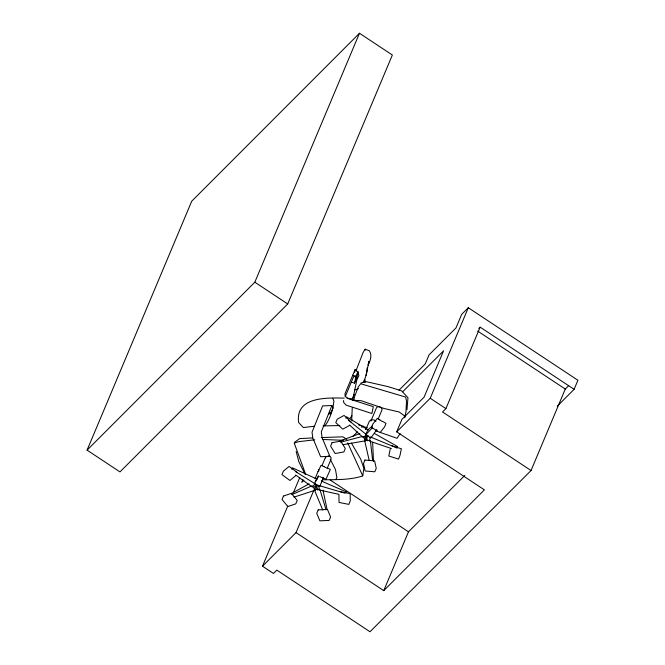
<?xml version="1.0" encoding="UTF-8"?>
<svg xmlns="http://www.w3.org/2000/svg" width="665" height="665" viewBox="0 0 665 665"><rect width="100%" height="100%" fill="white"/><g stroke="black" fill="none" stroke-linecap="round" stroke-linejoin="round"><path stroke-width="1" d="M367.113 367.936L367.055 370.53A61.537 44.68 11.7 0 1 363.123 382.309M352.259 407.953L351.735 418.775L352.192 420.754M406.963 409.707L407.969 397.728L401.652 390.87L388.194 386.664L366.556 381.727L360.962 382.974M318.626 471.327L318.768 469.781L315.035 478.659M325.725 457.986L325.867 456.398L321.926 465.774M364.877 382.483L365.151 379.698M323.572 479.806C336.615 479.598 350.231 480.03 362.749 475.916L363.871 468.276L360.671 459.083L351.386 443.04M354.545 372.442L355.16 369.491L356.773 370.006M351.32 382.117L354.545 383.148L355.975 376.265L358.044 371.344M357.978 372.483L356.964 377.396L354.545 383.148M352.6 400.388L356.881 379.757L358.909 375.517L357.637 371.693L356.058 371.037L356.773 368.743L363.048 352.658L364.994 349.2L369.291 350.713C372.442 355.268 370.272 360.638 368.161 365.093L368.95 361.353L366.024 375.409M353.847 400.313L354.636 396.49L358.393 386.689L360.721 383.763L405.617 397.047L406.515 400.995L405.991 411.826L404.769 417.72M390.222 449.141L388.792 456.015L398.485 459.091L399.939 455.641L401.361 448.767L391.668 445.691M397.138 448.027L397.462 446.498L374.42 433.472M291.86 469.307L292.359 467.794L316.997 479.132M345.983 418.318L346.49 416.797L368.526 430.097M343.182 444.661L365.7 440.77L367.255 436.248L363.306 437.362M293.963 497.137L315.501 490.113L317.097 485.633L315.917 484.22M400.072 433.605L397.063 438.31L375.816 430.862M321.868 481.651L323.365 477.778M323.132 478.06L319.815 486.514L314.171 484.029L318.751 476.132M87.082 450.139L191.728 201.196L359.474 33.25L392.358 55.012L287.712 303.955L119.966 471.901L87.082 450.139L254.828 282.193L359.474 33.25M568.633 385.692L565.275 389.05L531.027 470.521L369.998 631.75L276.806 570.096L273.456 573.454L262.492 566.198L287.721 506.165M293.332 492.823L299.74 477.578M331.901 405.517L321.303 431.843L322.06 437.52L329.89 456.331L320.605 456.714L312.783 437.902L312.026 432.225L322.625 405.899L331.901 405.517L332.949 408.027L330.53 413.771L328.468 413.863M302.883 479.623L301.744 482.341L303.905 480.172M355.16 369.491L345.01 393.638L345.044 395.492L346.199 397.105L349.083 398.95L373.306 406.639L371.885 413.514L346.116 405.135L343.622 402.367L343.581 400.513M345.135 396.839L353.73 376.373L356.157 377.138M262.492 566.198L296.041 532.607L313.589 490.853M352.026 399.623L354.204 394.453M327.047 468.725L330.987 459.34L331.137 457.761L329.699 456.24L328.244 455.866M365.858 429.507L369.216 421.527L370.854 419.831L373.963 419.906L376.016 421.244M370.92 421.003L376.44 407.869L377.562 406.714L379.682 406.764L381.56 407.986L382.092 409.665L378.152 419.05M296.041 532.607L383.747 590.636L484.394 489.872L396.689 431.843L401.943 419.341L424.087 397.171L443.563 350.829L402.633 391.81M396.689 431.843L430.238 398.252L468.293 307.729L577.918 380.264L574.119 389.316L557.27 406.182M531.027 470.521L442.549 411.976L445.907 408.618L480.155 327.147L574.119 389.316M383.747 590.636L408.476 531.801L464.76 475.45M315.202 481.593L318.294 475.849M365.966 434.054L367.728 430.031L372.375 425.908M335.95 479.573L336.872 477.487L335.484 469.59L330.222 459.207M318.078 471.643L321.004 465.334L324.113 466.564M364.927 439.241L366.523 435.824L368.468 435.982M322.758 510.005L314.254 489.565L316.316 485.292L318.186 485.217M397.462 446.498L396.722 447.894L370.305 436.922L369.441 441.078L391.461 448.559M376.856 429.582L370.912 437.911L365.609 434.86L372.491 427.686M350.214 418.119L351.951 415.791M380.23 432.474L384.578 426.888L386.024 423.439L382.757 421.444M468.293 307.729L461.701 314.329L455.99 327.903L429.033 354.894L425.226 363.946L398.967 390.239M353.024 436.24L357.396 431.859M361.777 427.479L363.231 426.016M365.359 429.133L366.822 427.67M478.808 328.485L480.155 327.147M295.609 475.733L289.94 480.471L281.952 474.602L283.406 471.152L289.076 466.423L297.064 472.291M294.553 442.35L299.641 438.601L312.558 437.927M349.632 425.409L342.783 429.158L335.783 422.632L337.23 419.183L344.079 415.425L351.087 421.959M291.436 493.538L309.142 483.821M291.885 494.627L311.976 485.857L315.501 490.113M313.306 487.287L317.097 485.633M354.736 390.072L358.418 388.634M339.092 441.327L359.807 433.555M340.547 442.225L362.957 436.315L365.7 440.77M344.229 398.144C327.554 397.678 294.936 396.515 298.643 422.499L303.315 427.553L314.129 426.257M321.253 437.57L342.949 436.822L346.914 439.499M314.678 439.781L298.377 441.726L294.254 443.164L305.642 474.311M322.409 439.457L343.406 440.296M314.254 489.565L319.857 489.332L326.041 509.789M354.179 400.28L361.145 400.696L383.929 408.443L399.241 412.017L405.542 416.589M339.798 425.567L323.082 425.883L324.919 425.691L326.183 424.095A61.537 25.594 87.6 0 0 332.949 407.994L333.93 401.12L332.882 398.609M347.072 398.31L352.508 398.934M340.372 491.701L350.172 493.663L350.28 500.936L348.826 504.386L339.034 502.424L338.926 495.151M339.05 494.369L319.1 489.964L319.034 485.566L345.027 493.197M319.325 485.924L316.183 484.968L314.778 483.488M352.741 375.243L355.975 376.265M358.435 424.76L367.122 427.811M321.386 481.069L346.731 492.075M323.98 466.714L326.316 467.744M319.749 476.606L325.975 479.207L330.347 469.448L327.23 467.936M379.84 419.765L377.255 418.385L372.899 423.979L371.452 427.42L377.645 431.103M379.349 419.731L382.275 421.411M295.351 471.477L315.41 483.979L311.985 486.83L295.676 475.018M366.207 435.076L368.269 436.423M477.653 331.07L565.275 389.05M254.828 282.193L287.712 303.955M430.238 398.252L445.907 408.618M330.231 480.03L408.476 531.801M348.394 420.238L366.897 434.968L362.766 437.238L349.566 425.002M305.227 474.527L298.801 461.626L296.174 451.527M347.687 442.84L362.749 475.916M329.491 411.269L330.53 413.771M316.316 485.292L317.828 490.147M369.216 460.496L364.528 440.089L370.355 440.579L372.658 460.695M322.99 490.13L327.055 509.39M365.235 349.192L365.426 350.222M366.523 435.824L367.279 440.878M372.633 442.325L373.514 461.369M283.49 496.048L282.043 499.498L287.887 506.539L295.75 503.854L297.197 500.404L291.353 493.363L283.49 496.048M332.068 442.682L330.613 446.132L335.16 453.505L343.838 451.951L345.285 448.501L340.746 441.128L332.068 442.682M318.194 509.856L316.74 513.305L319.873 520.828L329.15 520.446L330.605 516.996L327.471 509.473L318.194 509.856M364.944 460.047L363.497 463.497L365.135 470.986L374.794 471.793L376.24 468.343L374.603 460.853L364.944 460.047"/></g></svg>
